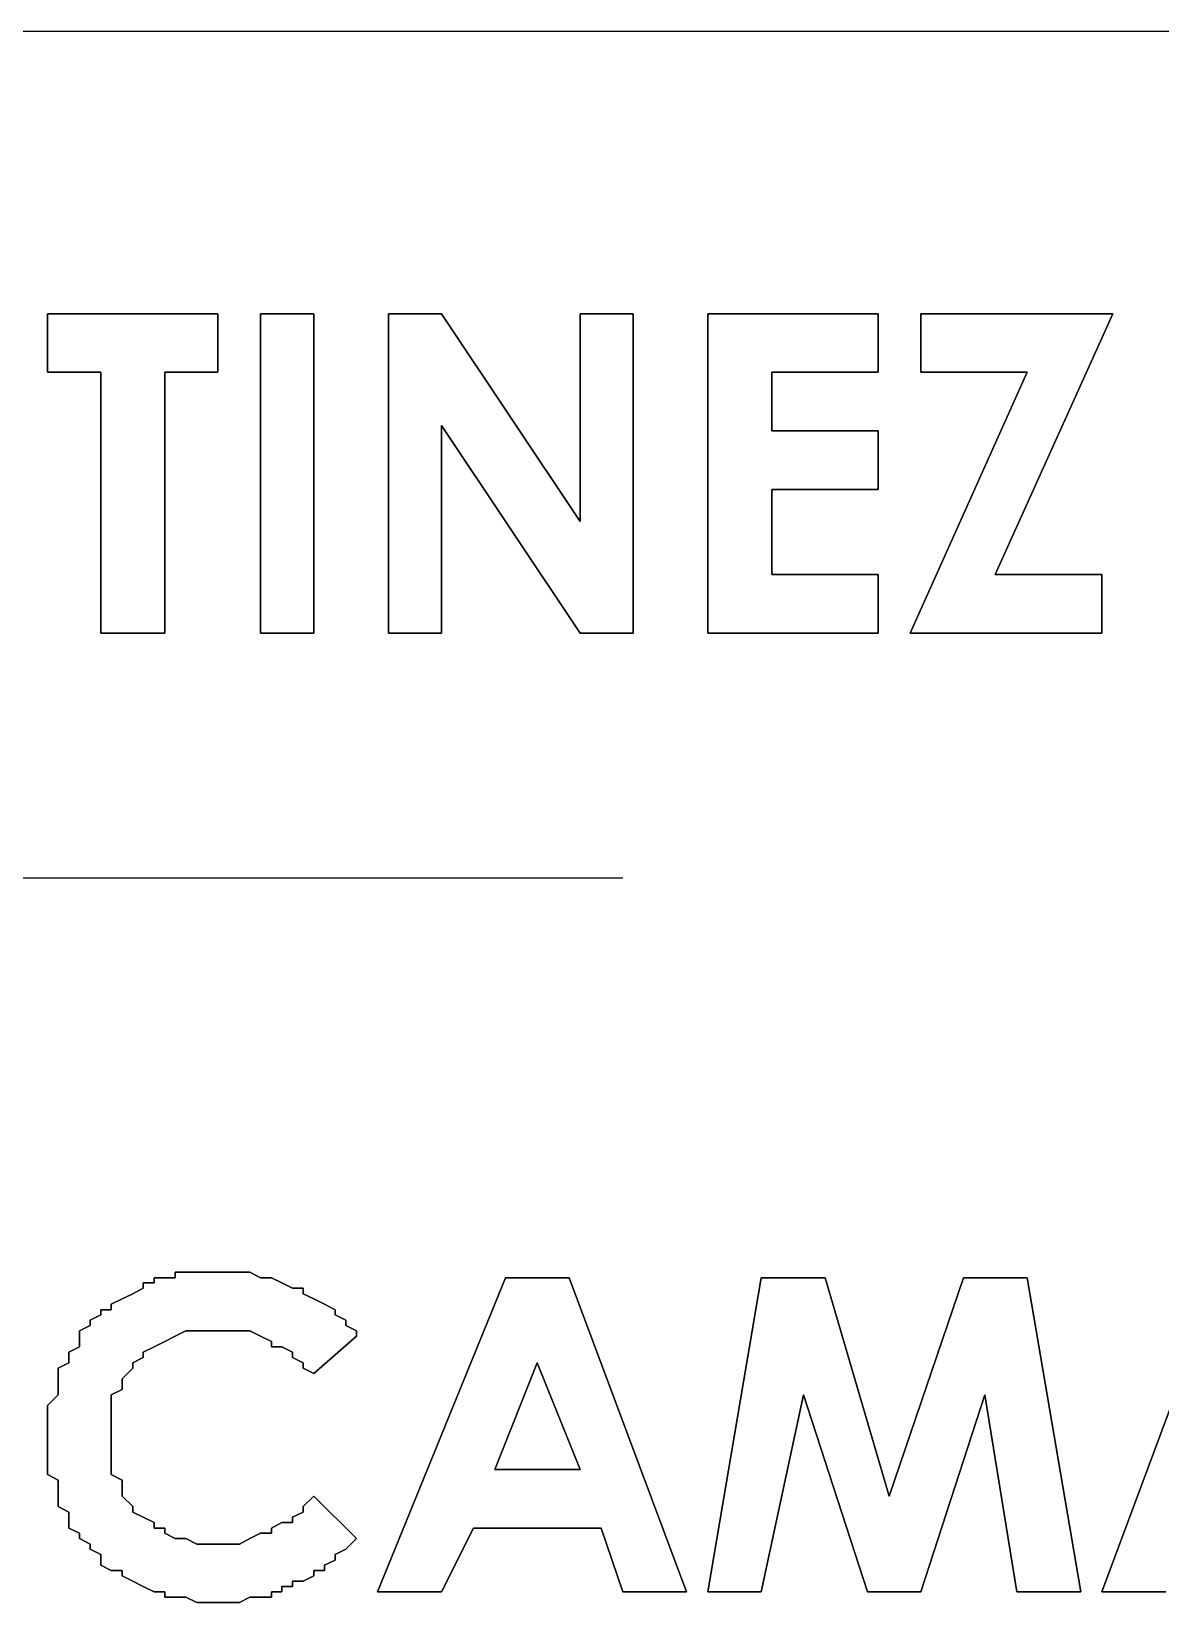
# Model space of a CAD drawing. Header units: metres. Extents: x 2.9 to 42.8, y 1.7 to 28.7.
# Drawn here: x 39.361 to 39.735, y 4.634 to 5.154 of the extents above; entities that cross this region are included whole.
import ezdxf

# ---------------------------------------------------------------- set-up
doc = ezdxf.new("R2010")
doc.units = ezdxf.units.M
doc.layers.add('AMARILLO', color=2, linetype='Continuous')
doc.layers.add('NEGRO', color=7, linetype='Continuous')

msp = doc.modelspace()

# ---------------------------------------------------------------- linework, layer by layer
at = {"layer": 'AMARILLO', "lineweight": -3}
for points in [[(39.8286, 5.1541), (38.5233, 5.1541)], [(39.557, 4.8736), (38.2517, 4.8736)]]:
    msp.add_lwpolyline(points, dxfattribs=at)
at = {"layer": 'NEGRO', "lineweight": -3}
for points in [[(39.3665, 5.0606), (39.3665, 5.0412), (39.3665, 5.0606)], [(39.4229, 5.0606), (39.3665, 5.0606), (39.4229, 5.0606)], [(39.4229, 5.0412), (39.4229, 5.0606), (39.4229, 5.0412)], [(39.437, 5.0606), (39.437, 4.9548), (39.437, 5.0606)], [(39.4547, 5.0606), (39.437, 5.0606), (39.4547, 5.0606)], [(39.4547, 4.9548), (39.4547, 5.0606), (39.4547, 4.9548)], [(39.4794, 5.0606), (39.4794, 4.9548), (39.4794, 5.0606)], [(39.497, 5.0606), (39.4794, 5.0606), (39.497, 5.0606)], [(39.5429, 4.9918), (39.497, 5.0606), (39.5429, 4.9918)], [(39.5605, 5.0606), (39.5429, 5.0606), (39.5605, 5.0606)], [(39.5429, 5.0606), (39.5429, 4.9918), (39.5429, 5.0606)], [(39.5605, 4.9548), (39.5605, 5.0606), (39.5605, 4.9548)], [(39.5852, 5.0606), (39.5852, 4.9548), (39.5852, 5.0606)], [(39.6416, 5.0606), (39.5852, 5.0606), (39.6416, 5.0606)], [(39.6416, 5.0412), (39.6416, 5.0606), (39.6416, 5.0412)], [(39.6557, 5.0606), (39.6557, 5.0412), (39.6557, 5.0606)], [(39.7193, 5.0606), (39.6557, 5.0606), (39.7193, 5.0606)], [(39.6804, 4.9742), (39.7193, 5.0606), (39.6804, 4.9742)], [(39.3665, 5.0412), (39.3841, 5.0412), (39.3665, 5.0412)], [(39.3841, 5.0412), (39.3841, 4.9548), (39.3841, 5.0412)], [(39.4053, 4.9548), (39.4053, 5.0412), (39.4053, 4.9548)], [(39.4053, 5.0412), (39.4229, 5.0412), (39.4053, 5.0412)], [(39.6064, 5.0218), (39.6064, 5.0412), (39.6064, 5.0218)], [(39.6064, 5.0412), (39.6416, 5.0412), (39.6064, 5.0412)], [(39.691, 5.0412), (39.6522, 4.9548), (39.691, 5.0412)], [(39.6557, 5.0412), (39.691, 5.0412), (39.6557, 5.0412)], [(39.497, 4.9548), (39.497, 5.0236), (39.497, 4.9548)], [(39.497, 5.0236), (39.5429, 4.9548), (39.497, 5.0236)], [(39.6416, 5.0218), (39.6064, 5.0218), (39.6416, 5.0218)], [(39.6416, 5.0024), (39.6416, 5.0218), (39.6416, 5.0024)], [(39.6064, 4.9742), (39.6064, 5.0024), (39.6064, 4.9742)], [(39.6064, 5.0024), (39.6416, 5.0024), (39.6064, 5.0024)], [(39.6416, 4.9742), (39.6064, 4.9742), (39.6416, 4.9742)], [(39.6416, 4.9548), (39.6416, 4.9742), (39.6416, 4.9548)], [(39.7157, 4.9742), (39.6804, 4.9742), (39.7157, 4.9742)], [(39.7157, 4.9548), (39.7157, 4.9742), (39.7157, 4.9548)], [(39.3841, 4.9548), (39.4053, 4.9548), (39.3841, 4.9548)], [(39.437, 4.9548), (39.4547, 4.9548), (39.437, 4.9548)], [(39.4794, 4.9548), (39.497, 4.9548), (39.4794, 4.9548)], [(39.5429, 4.9548), (39.5605, 4.9548), (39.5429, 4.9548)], [(39.5852, 4.9548), (39.6416, 4.9548), (39.5852, 4.9548)], [(39.6522, 4.9548), (39.7157, 4.9548), (39.6522, 4.9548)], [(39.4053, 4.7413), (39.4018, 4.7413), (39.4053, 4.7413)], [(39.4018, 4.7413), (39.4018, 4.7396), (39.4018, 4.7413)], [(39.4088, 4.7413), (39.4053, 4.7413), (39.4088, 4.7413)], [(39.4123, 4.7431), (39.4088, 4.7431), (39.4123, 4.7431)], [(39.4088, 4.7431), (39.4088, 4.7413), (39.4088, 4.7431)], [(39.4159, 4.7431), (39.4123, 4.7431), (39.4159, 4.7431)], [(39.4194, 4.7431), (39.4159, 4.7431), (39.4194, 4.7431)], [(39.4229, 4.7431), (39.4194, 4.7431), (39.4229, 4.7431)], [(39.4264, 4.7431), (39.4229, 4.7431), (39.4264, 4.7431)], [(39.43, 4.7431), (39.4264, 4.7431), (39.43, 4.7431)], [(39.4335, 4.7431), (39.43, 4.7431), (39.4335, 4.7431)], [(39.437, 4.7413), (39.4335, 4.7431), (39.437, 4.7413)], [(39.4406, 4.7413), (39.437, 4.7413), (39.4406, 4.7413)], [(39.4441, 4.7396), (39.4406, 4.7413), (39.4441, 4.7396)], [(39.5182, 4.7413), (39.4758, 4.6373), (39.5182, 4.7413)], [(39.5393, 4.7413), (39.5182, 4.7413), (39.5393, 4.7413)], [(39.5781, 4.6373), (39.5393, 4.7413), (39.5781, 4.6373)], [(39.6028, 4.7413), (39.5852, 4.6373), (39.6028, 4.7413)], [(39.624, 4.7413), (39.6028, 4.7413), (39.624, 4.7413)], [(39.6452, 4.669), (39.624, 4.7413), (39.6452, 4.669)], [(39.6699, 4.7413), (39.6452, 4.669), (39.6699, 4.7413)], [(39.691, 4.7413), (39.6699, 4.7413), (39.691, 4.7413)], [(39.7087, 4.6373), (39.691, 4.7413), (39.7087, 4.6373)], [(39.7545, 4.7413), (39.7157, 4.6373), (39.7545, 4.7413)], [(39.3947, 4.736), (39.3912, 4.7343), (39.3947, 4.736)], [(39.3982, 4.7378), (39.3947, 4.736), (39.3982, 4.7378)], [(39.4018, 4.7396), (39.3982, 4.7396), (39.4018, 4.7396)], [(39.3982, 4.7396), (39.3982, 4.7378), (39.3982, 4.7396)], [(39.4476, 4.7378), (39.4441, 4.7396), (39.4476, 4.7378)], [(39.4511, 4.7378), (39.4476, 4.7378), (39.4511, 4.7378)], [(39.4511, 4.736), (39.4511, 4.7378), (39.4511, 4.736)], [(39.4547, 4.7343), (39.4511, 4.736), (39.4547, 4.7343)], [(39.3876, 4.7307), (39.3841, 4.7307), (39.3876, 4.7307)], [(39.3841, 4.7307), (39.3841, 4.729), (39.3841, 4.7307)], [(39.3912, 4.7343), (39.3876, 4.7325), (39.3912, 4.7343)], [(39.3876, 4.7325), (39.3876, 4.7307), (39.3876, 4.7325)], [(39.4582, 4.7325), (39.4547, 4.7343), (39.4582, 4.7325)], [(39.4617, 4.7307), (39.4582, 4.7325), (39.4617, 4.7307)], [(39.4617, 4.729), (39.4617, 4.7307), (39.4617, 4.729)], [(39.3806, 4.7255), (39.3771, 4.7237), (39.3806, 4.7255)], [(39.3841, 4.729), (39.3806, 4.7272), (39.3841, 4.729)], [(39.3806, 4.7272), (39.3806, 4.7255), (39.3806, 4.7272)], [(39.4653, 4.7272), (39.4617, 4.729), (39.4653, 4.7272)], [(39.4653, 4.7255), (39.4653, 4.7272), (39.4653, 4.7255)], [(39.4688, 4.7237), (39.4653, 4.7255), (39.4688, 4.7237)], [(39.3771, 4.7237), (39.3771, 4.7202), (39.3771, 4.7237)], [(39.3771, 4.7202), (39.3771, 4.7184), (39.3771, 4.7202)], [(39.4018, 4.7184), (39.4053, 4.7202), (39.4018, 4.7184)], [(39.4053, 4.7202), (39.4088, 4.7219), (39.4053, 4.7202)], [(39.4088, 4.7219), (39.4123, 4.7237), (39.4088, 4.7219)], [(39.4123, 4.7237), (39.4159, 4.7237), (39.4123, 4.7237)], [(39.4159, 4.7237), (39.4194, 4.7237), (39.4159, 4.7237)], [(39.4194, 4.7237), (39.4229, 4.7237), (39.4194, 4.7237)], [(39.4229, 4.7237), (39.4264, 4.7237), (39.4229, 4.7237)], [(39.4264, 4.7237), (39.43, 4.7237), (39.4264, 4.7237)], [(39.43, 4.7237), (39.4335, 4.7237), (39.43, 4.7237)], [(39.4335, 4.7237), (39.437, 4.7219), (39.4335, 4.7237)], [(39.437, 4.7219), (39.4406, 4.7202), (39.437, 4.7219)], [(39.4406, 4.7202), (39.4406, 4.7184), (39.4406, 4.7202)], [(39.4547, 4.7096), (39.4688, 4.7219), (39.4547, 4.7096)], [(39.4688, 4.7219), (39.4688, 4.7237), (39.4688, 4.7219)], [(39.3771, 4.7184), (39.3735, 4.7166), (39.3771, 4.7184)], [(39.3735, 4.7166), (39.3735, 4.7149), (39.3735, 4.7166)], [(39.3735, 4.7149), (39.3735, 4.7131), (39.3735, 4.7149)], [(39.3947, 4.7131), (39.3982, 4.7149), (39.3947, 4.7131)], [(39.3982, 4.7166), (39.4018, 4.7184), (39.3982, 4.7166)], [(39.3982, 4.7149), (39.3982, 4.7166), (39.3982, 4.7149)], [(39.4406, 4.7184), (39.4441, 4.7184), (39.4406, 4.7184)], [(39.4441, 4.7184), (39.4476, 4.7166), (39.4441, 4.7184)], [(39.4476, 4.7166), (39.4476, 4.7149), (39.4476, 4.7166)], [(39.4476, 4.7149), (39.4511, 4.7131), (39.4476, 4.7149)], [(39.3735, 4.7131), (39.37, 4.7113), (39.3735, 4.7131)], [(39.37, 4.7113), (39.37, 4.7096), (39.37, 4.7113)], [(39.3912, 4.7078), (39.3947, 4.7113), (39.3912, 4.7078)], [(39.3947, 4.7113), (39.3947, 4.7131), (39.3947, 4.7113)], [(39.4511, 4.7131), (39.4511, 4.7113), (39.4511, 4.7131)], [(39.4511, 4.7113), (39.4547, 4.7096), (39.4511, 4.7113)], [(39.5146, 4.6778), (39.5287, 4.7131), (39.5146, 4.6778)], [(39.5287, 4.7131), (39.5429, 4.6778), (39.5287, 4.7131)], [(39.37, 4.7096), (39.37, 4.7061), (39.37, 4.7096)], [(39.37, 4.7061), (39.37, 4.7043), (39.37, 4.7061)], [(39.3912, 4.7061), (39.3912, 4.7078), (39.3912, 4.7061)], [(39.3912, 4.7043), (39.3912, 4.7061), (39.3912, 4.7043)], [(39.37, 4.7025), (39.3665, 4.699), (39.37, 4.7025)], [(39.37, 4.7043), (39.37, 4.7025), (39.37, 4.7043)], [(39.3876, 4.7025), (39.3912, 4.7043), (39.3876, 4.7025)], [(39.3876, 4.7008), (39.3876, 4.7025), (39.3876, 4.7008)], [(39.3876, 4.6972), (39.3876, 4.7008), (39.3876, 4.6972)], [(39.6028, 4.6373), (39.6169, 4.7025), (39.6028, 4.6373)], [(39.6169, 4.7025), (39.6381, 4.6373), (39.6169, 4.7025)], [(39.6557, 4.6373), (39.6769, 4.7025), (39.6557, 4.6373)], [(39.6769, 4.7025), (39.6875, 4.6373), (39.6769, 4.7025)], [(39.3665, 4.699), (39.3665, 4.6972), (39.3665, 4.699)], [(39.3665, 4.6972), (39.3665, 4.6937), (39.3665, 4.6972)], [(39.3876, 4.6955), (39.3876, 4.6972), (39.3876, 4.6955)], [(39.3876, 4.6919), (39.3876, 4.6955), (39.3876, 4.6919)], [(39.3665, 4.6937), (39.3665, 4.6919), (39.3665, 4.6937)], [(39.3665, 4.6919), (39.3665, 4.6884), (39.3665, 4.6919)], [(39.3876, 4.6902), (39.3876, 4.6919), (39.3876, 4.6902)], [(39.3876, 4.6884), (39.3876, 4.6902), (39.3876, 4.6884)], [(39.3665, 4.6884), (39.3665, 4.6867), (39.3665, 4.6884)], [(39.3665, 4.6867), (39.3665, 4.6849), (39.3665, 4.6867)], [(39.3665, 4.6849), (39.3665, 4.6814), (39.3665, 4.6849)], [(39.3876, 4.6867), (39.3876, 4.6884), (39.3876, 4.6867)], [(39.3876, 4.6831), (39.3876, 4.6867), (39.3876, 4.6831)], [(39.3665, 4.6814), (39.3665, 4.6796), (39.3665, 4.6814)], [(39.3665, 4.6796), (39.3665, 4.6761), (39.3665, 4.6796)], [(39.3876, 4.6814), (39.3876, 4.6831), (39.3876, 4.6814)], [(39.3876, 4.6796), (39.3876, 4.6814), (39.3876, 4.6796)], [(39.3876, 4.6761), (39.3876, 4.6796), (39.3876, 4.6761)], [(39.3665, 4.6761), (39.37, 4.6743), (39.3665, 4.6761)], [(39.37, 4.6743), (39.37, 4.6725), (39.37, 4.6743)], [(39.3912, 4.6743), (39.3876, 4.6761), (39.3912, 4.6743)], [(39.3912, 4.6725), (39.3912, 4.6743), (39.3912, 4.6725)], [(39.5429, 4.6778), (39.5146, 4.6778), (39.5429, 4.6778)], [(39.37, 4.6725), (39.37, 4.669), (39.37, 4.6725)], [(39.37, 4.669), (39.37, 4.6672), (39.37, 4.669)], [(39.3912, 4.6708), (39.3912, 4.6725), (39.3912, 4.6708)], [(39.3912, 4.669), (39.3912, 4.6708), (39.3912, 4.669)], [(39.3947, 4.6655), (39.3912, 4.669), (39.3947, 4.6655)], [(39.4547, 4.669), (39.4511, 4.6655), (39.4547, 4.669)], [(39.4688, 4.6549), (39.4547, 4.669), (39.4688, 4.6549)], [(39.37, 4.6672), (39.37, 4.6655), (39.37, 4.6672)], [(39.37, 4.6655), (39.3735, 4.6637), (39.37, 4.6655)], [(39.3735, 4.6637), (39.3735, 4.6602), (39.3735, 4.6637)], [(39.3947, 4.6637), (39.3947, 4.6655), (39.3947, 4.6637)], [(39.3982, 4.662), (39.3947, 4.6637), (39.3982, 4.662)], [(39.4511, 4.6637), (39.4476, 4.662), (39.4511, 4.6637)], [(39.4511, 4.6655), (39.4511, 4.6637), (39.4511, 4.6655)], [(39.3735, 4.6602), (39.3735, 4.6584), (39.3735, 4.6602)], [(39.3735, 4.6584), (39.3771, 4.6567), (39.3735, 4.6584)], [(39.4018, 4.6602), (39.3982, 4.662), (39.4018, 4.6602)], [(39.4018, 4.6584), (39.4018, 4.6602), (39.4018, 4.6584)], [(39.4053, 4.6584), (39.4018, 4.6584), (39.4053, 4.6584)], [(39.4053, 4.6567), (39.4053, 4.6584), (39.4053, 4.6567)], [(39.4441, 4.6602), (39.4406, 4.6584), (39.4441, 4.6602)], [(39.4406, 4.6584), (39.4406, 4.6567), (39.4406, 4.6584)], [(39.4476, 4.6602), (39.4441, 4.6602), (39.4476, 4.6602)], [(39.4476, 4.662), (39.4476, 4.6602), (39.4476, 4.662)], [(39.497, 4.6373), (39.5076, 4.6584), (39.497, 4.6373)], [(39.5076, 4.6584), (39.5499, 4.6584), (39.5076, 4.6584)], [(39.5499, 4.6584), (39.557, 4.6373), (39.5499, 4.6584)], [(39.3771, 4.6567), (39.3771, 4.6549), (39.3771, 4.6567)], [(39.3771, 4.6549), (39.3806, 4.6531), (39.3771, 4.6549)], [(39.3806, 4.6531), (39.3806, 4.6514), (39.3806, 4.6531)], [(39.4088, 4.6549), (39.4053, 4.6567), (39.4088, 4.6549)], [(39.4123, 4.6549), (39.4088, 4.6549), (39.4123, 4.6549)], [(39.4159, 4.6531), (39.4123, 4.6549), (39.4159, 4.6531)], [(39.4194, 4.6531), (39.4159, 4.6531), (39.4194, 4.6531)], [(39.4229, 4.6531), (39.4194, 4.6531), (39.4229, 4.6531)], [(39.4264, 4.6531), (39.4229, 4.6531), (39.4264, 4.6531)], [(39.43, 4.6531), (39.4264, 4.6531), (39.43, 4.6531)], [(39.4335, 4.6549), (39.43, 4.6531), (39.4335, 4.6549)], [(39.437, 4.6567), (39.4335, 4.6549), (39.437, 4.6567)], [(39.4406, 4.6567), (39.437, 4.6567), (39.4406, 4.6567)], [(39.4653, 4.6514), (39.4688, 4.6549), (39.4653, 4.6514)], [(39.3806, 4.6514), (39.3841, 4.6496), (39.3806, 4.6514)], [(39.3841, 4.6496), (39.3841, 4.6478), (39.3841, 4.6496)], [(39.3841, 4.6478), (39.3841, 4.6461), (39.3841, 4.6478)], [(39.4582, 4.6461), (39.4617, 4.6478), (39.4582, 4.6461)], [(39.4617, 4.6496), (39.4653, 4.6514), (39.4617, 4.6496)], [(39.4617, 4.6478), (39.4617, 4.6496), (39.4617, 4.6478)], [(39.3841, 4.6461), (39.3876, 4.6443), (39.3841, 4.6461)], [(39.3876, 4.6443), (39.3912, 4.6443), (39.3876, 4.6443)], [(39.3912, 4.6443), (39.3912, 4.6426), (39.3912, 4.6443)], [(39.3912, 4.6426), (39.3947, 4.6408), (39.3912, 4.6426)], [(39.4511, 4.6408), (39.4547, 4.6426), (39.4511, 4.6408)], [(39.4547, 4.6426), (39.4547, 4.6443), (39.4547, 4.6426)], [(39.4547, 4.6443), (39.4582, 4.6443), (39.4547, 4.6443)], [(39.4582, 4.6443), (39.4582, 4.6461), (39.4582, 4.6443)], [(39.3947, 4.6408), (39.3982, 4.639), (39.3947, 4.6408)], [(39.3982, 4.639), (39.4018, 4.6373), (39.3982, 4.639)], [(39.4018, 4.6373), (39.4053, 4.6373), (39.4018, 4.6373)], [(39.4053, 4.6373), (39.4053, 4.6355), (39.4053, 4.6373)], [(39.4406, 4.6355), (39.4406, 4.6373), (39.4406, 4.6355)], [(39.4406, 4.6373), (39.4441, 4.6373), (39.4406, 4.6373)], [(39.4441, 4.6373), (39.4441, 4.639), (39.4441, 4.6373)], [(39.4441, 4.639), (39.4476, 4.639), (39.4441, 4.639)], [(39.4476, 4.639), (39.4476, 4.6408), (39.4476, 4.639)], [(39.4476, 4.6408), (39.4511, 4.6408), (39.4476, 4.6408)], [(39.4758, 4.6373), (39.497, 4.6373), (39.4758, 4.6373)], [(39.557, 4.6373), (39.5781, 4.6373), (39.557, 4.6373)], [(39.5852, 4.6373), (39.6028, 4.6373), (39.5852, 4.6373)], [(39.6381, 4.6373), (39.6557, 4.6373), (39.6381, 4.6373)], [(39.6875, 4.6373), (39.7087, 4.6373), (39.6875, 4.6373)], [(39.7157, 4.6373), (39.7369, 4.6373), (39.7157, 4.6373)], [(39.4053, 4.6355), (39.4088, 4.6355), (39.4053, 4.6355)], [(39.4088, 4.6355), (39.4123, 4.6355), (39.4088, 4.6355)], [(39.4123, 4.6355), (39.4159, 4.6337), (39.4123, 4.6355)], [(39.4159, 4.6337), (39.4194, 4.6337), (39.4159, 4.6337)], [(39.4194, 4.6337), (39.4229, 4.6337), (39.4194, 4.6337)], [(39.4229, 4.6337), (39.4264, 4.6337), (39.4229, 4.6337)], [(39.4264, 4.6337), (39.43, 4.6337), (39.4264, 4.6337)], [(39.43, 4.6337), (39.4335, 4.6355), (39.43, 4.6337)], [(39.4335, 4.6355), (39.437, 4.6355), (39.4335, 4.6355)], [(39.437, 4.6355), (39.4406, 4.6355), (39.437, 4.6355)]]:
    msp.add_lwpolyline(points, dxfattribs=at)

doc.saveas('drawing.dxf')
